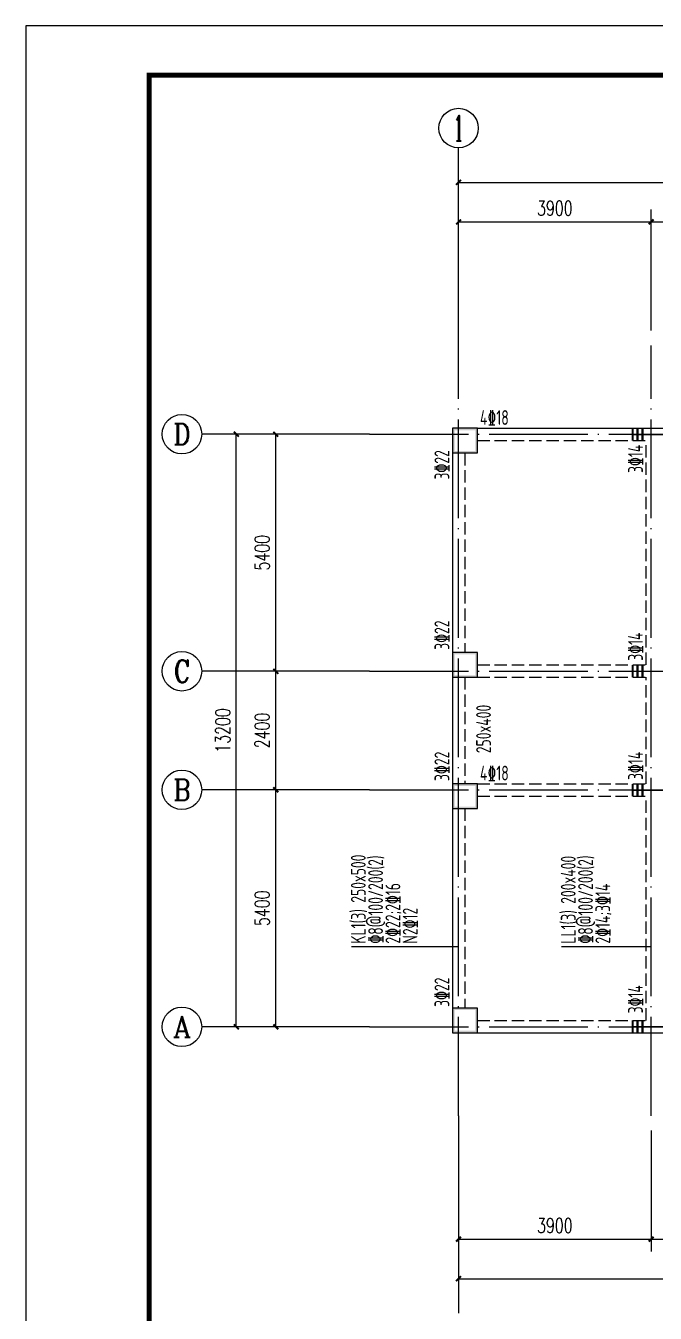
# Model space of a CAD drawing. Extents: x -404739 to -342866, y 27484 to 252481.
# Drawn here: x -404425 to -391680, y 89662 to 115733 of the extents above; entities that cross this region are included whole.
import ezdxf
from ezdxf.enums import TextEntityAlignment as Align

# ---------------------------------------------------------------- set-up
doc = ezdxf.new("R2010")
doc.units = 0
doc.header["$LTSCALE"] = 1000
doc.header["$MEASUREMENT"] = 0
for name, pattern in [('3', [150, 75, -75]), ('DASH', [0.35, 0.25, -0.1]), ('DOTE', [2.42, 2, -0.2, 0.02, -0.2])]:
    doc.linetypes.add(name, pattern=pattern)
for name, color, linetype in [('AXIS', 3, 'Continuous'), ('AXIS_TEXT', 7, 'Continuous'), ('COLUMN', 7, 'Continuous'), ('DOTE', 1, 'DOTE'), ('PUB_TITLE', 4, 'Continuous'), ('PUB_WALL', 9, 'Continuous'), ('梁', 4, 'Continuous'), ('梁原位标注', 7, 'Continuous'), ('梁虚线', 134, '3'), ('梁集中标注', 2, 'Continuous'), ('次梁箍筋', 1, 'Continuous'), ('次梁箍筋标注', 7, 'Continuous')]:
    doc.layers.add(name, color=color, linetype=linetype)
doc.styles.add('_TCH_AXIS', font='COMPLEX', dxfattribs={"bigfont": 'GBCBIG'})
doc.styles.add('_TCH_DIM_T3', font='SIMPLEX', dxfattribs={"width": 0.705882, "bigfont": 'GBCBIG'})
doc.styles.add('COMPLEX', font='COMPLEX')
doc.styles.add('TSSD_REIN', font='tssdeng.shx', dxfattribs={"width": 0.7, "bigfont": 'tssdchn.shx'})
doc.dimstyles.new('_TCH_ARCH&&100', dxfattribs={"dimtxt": 297.5, "dimasz": 100, "dimexe": 250, "dimexo": 300, "dimgap": 126.25, "dimtad": 1, "dimdec": 0, "dimzin": 0, "dimdsep": 46, "dimtxsty": '_TCH_DIM_T3', "dimblk": 'ARCHTICK', "dimcen": 0.09, "dimclrt": 7, "dimazin": 2, "dimtfac": 1, "dimtdec": 0, "dimtix": 1, "dimtmove": 2, "dimatfit": 3, "dimfxl": 1, "dimtolj": 1, "dimtzin": 0, "dimarcsym": 0})

# ---------------------------------------------------------------- blocks, each defined once
blk = doc.blocks.new('_ArchTick')
at = {"color": 0, "linetype": 'ByBlock', "const_width": 0.4}
blk.add_lwpolyline([(-0.5, -0.5), (0.5, 0.5)], dxfattribs=at)
blk = doc.blocks.new('*D250')
at = {"layer": 'AXIS', "color": 0, "lineweight": -2, "transparency": 16777216}
for p, q in [((-397762, 100262), (-399612, 100262)), ((-399362, 95462), (-399362, 100262)), ((-397762, 95462), (-399612, 95462))]:
    blk.add_line(p, q, dxfattribs=at)
at = {"layer": 'Defpoints', "color": 0, "transparency": 16777216}
for p in [(-399362, 100262), (-397462, 100262), (-397462, 95462)]:
    blk.add_point(p, dxfattribs=at)
at = {"layer": 'AXIS', "color": 0, "lineweight": -2, "transparency": 16777216, "xscale": 100, "yscale": 100, "zscale": 100}
for p, rotation in [((-399362, 100262), 90), ((-399362, 95462), 270)]:
    blk.add_blockref('_ArchTick', p, dxfattribs=dict(at, rotation=rotation))
at = {"layer": 'AXIS', "color": 7, "transparency": 16777216, "insert": (-399637, 97862), "char_height": 297.5, "attachment_point": 5, "rotation": 90, "style": '_TCH_DIM_T3'}
blk.add_mtext('\\A1;5400', dxfattribs=at)
blk = doc.blocks.new('*D251')
at = {"layer": 'AXIS', "color": 0, "lineweight": -2, "transparency": 16777216}
for p, q in [((-397762, 102662), (-399612, 102662)), ((-399362, 100262), (-399362, 102662)), ((-397762, 100262), (-399612, 100262))]:
    blk.add_line(p, q, dxfattribs=at)
at = {"layer": 'Defpoints', "color": 0, "transparency": 16777216}
for p in [(-399362, 102662), (-397462, 102662), (-397462, 100262)]:
    blk.add_point(p, dxfattribs=at)
at = {"layer": 'AXIS', "color": 0, "lineweight": -2, "transparency": 16777216, "xscale": 100, "yscale": 100, "zscale": 100}
for p, rotation in [((-399362, 102662), 90), ((-399362, 100262), 270)]:
    blk.add_blockref('_ArchTick', p, dxfattribs=dict(at, rotation=rotation))
at = {"layer": 'AXIS', "color": 7, "transparency": 16777216, "insert": (-399637, 101462), "char_height": 297.5, "attachment_point": 5, "rotation": 90, "style": '_TCH_DIM_T3'}
blk.add_mtext('\\A1;2400', dxfattribs=at)
blk = doc.blocks.new('*D252')
at = {"layer": 'AXIS', "color": 0, "lineweight": -2, "transparency": 16777216}
for p, q in [((-397762, 107462), (-399612, 107462)), ((-399362, 102662), (-399362, 107462)), ((-397762, 102662), (-399612, 102662))]:
    blk.add_line(p, q, dxfattribs=at)
at = {"layer": 'Defpoints', "color": 0, "transparency": 16777216}
for p in [(-399362, 107462), (-397462, 107462), (-397462, 102662)]:
    blk.add_point(p, dxfattribs=at)
at = {"layer": 'AXIS', "color": 0, "lineweight": -2, "transparency": 16777216, "xscale": 100, "yscale": 100, "zscale": 100}
for p, rotation in [((-399362, 107462), 90), ((-399362, 102662), 270)]:
    blk.add_blockref('_ArchTick', p, dxfattribs=dict(at, rotation=rotation))
at = {"layer": 'AXIS', "color": 7, "transparency": 16777216, "insert": (-399637, 105062), "char_height": 297.5, "attachment_point": 5, "rotation": 90, "style": '_TCH_DIM_T3'}
blk.add_mtext('\\A1;5400', dxfattribs=at)
blk = doc.blocks.new('*D253')
at = {"layer": 'AXIS', "color": 0, "lineweight": -2, "transparency": 16777216}
for p, q in [((-397762, 107462), (-400412, 107462)), ((-400162, 95462), (-400162, 107462)), ((-397762, 95462), (-400412, 95462))]:
    blk.add_line(p, q, dxfattribs=at)
at = {"layer": 'Defpoints', "color": 0, "transparency": 16777216}
for p in [(-400162, 107462), (-397462, 107462), (-397462, 95462)]:
    blk.add_point(p, dxfattribs=at)
at = {"layer": 'AXIS', "color": 0, "lineweight": -2, "transparency": 16777216, "xscale": 100, "yscale": 100, "zscale": 100}
for p, rotation in [((-400162, 107462), 90), ((-400162, 95462), 270)]:
    blk.add_blockref('_ArchTick', p, dxfattribs=dict(at, rotation=rotation))
at = {"layer": 'AXIS', "color": 7, "transparency": 16777216, "insert": (-400437, 101462), "char_height": 297.5, "attachment_point": 5, "rotation": 90, "style": '_TCH_DIM_T3'}
blk.add_mtext('\\A1;13200', dxfattribs=at)
blk = doc.blocks.new('*D254')
at = {"layer": 'AXIS', "color": 0, "lineweight": -2, "transparency": 16777216}
for p, q in [((-395662, 109562), (-395662, 112012)), ((-391762, 109562), (-391762, 112012)), ((-395662, 111762), (-391762, 111762))]:
    blk.add_line(p, q, dxfattribs=at)
at = {"layer": 'Defpoints', "color": 0, "transparency": 16777216}
for p in [(-391762, 111762), (-395662, 109262), (-391762, 109262)]:
    blk.add_point(p, dxfattribs=at)
at = {"layer": 'AXIS', "color": 0, "lineweight": -2, "transparency": 16777216, "xscale": 100, "yscale": 100, "zscale": 100, "rotation": 180}
blk.add_blockref('_ArchTick', (-395662, 111762), dxfattribs=at)
at = {"layer": 'AXIS', "color": 0, "lineweight": -2, "transparency": 16777216, "xscale": 100, "yscale": 100, "zscale": 100}
blk.add_blockref('_ArchTick', (-391762, 111762), dxfattribs=at)
at = {"layer": 'AXIS', "color": 7, "transparency": 16777216, "insert": (-393712, 112037), "char_height": 297.5, "attachment_point": 5, "style": '_TCH_DIM_T3'}
blk.add_mtext('\\A1;3900', dxfattribs=at)
blk = doc.blocks.new('*D255')
at = {"layer": 'AXIS', "color": 0, "lineweight": -2, "transparency": 16777216}
for p, q in [((-391762, 109562), (-391762, 112012)), ((-387862, 109562), (-387862, 112012)), ((-391762, 111762), (-387862, 111762))]:
    blk.add_line(p, q, dxfattribs=at)
at = {"layer": 'Defpoints', "color": 0, "transparency": 16777216}
for p in [(-387862, 111762), (-391762, 109262), (-387862, 109262)]:
    blk.add_point(p, dxfattribs=at)
at = {"layer": 'AXIS', "color": 0, "lineweight": -2, "transparency": 16777216, "xscale": 100, "yscale": 100, "zscale": 100, "rotation": 180}
blk.add_blockref('_ArchTick', (-391762, 111762), dxfattribs=at)
at = {"layer": 'AXIS', "color": 0, "lineweight": -2, "transparency": 16777216, "xscale": 100, "yscale": 100, "zscale": 100}
blk.add_blockref('_ArchTick', (-387862, 111762), dxfattribs=at)
at = {"layer": 'AXIS', "color": 7, "transparency": 16777216, "insert": (-389812, 112037), "char_height": 297.5, "attachment_point": 5, "style": '_TCH_DIM_T3'}
blk.add_mtext('\\A1;3900', dxfattribs=at)
blk = doc.blocks.new('*D266')
at = {"layer": 'AXIS', "color": 0, "lineweight": -2, "transparency": 16777216}
for p, q in [((-395662, 109562), (-395662, 112812)), ((-352462, 109562), (-352462, 112812)), ((-395662, 112562), (-352462, 112562))]:
    blk.add_line(p, q, dxfattribs=at)
at = {"layer": 'Defpoints', "color": 0, "transparency": 16777216}
for p in [(-352462, 112562), (-395662, 109262), (-352462, 109262)]:
    blk.add_point(p, dxfattribs=at)
at = {"layer": 'AXIS', "color": 0, "lineweight": -2, "transparency": 16777216, "xscale": 100, "yscale": 100, "zscale": 100, "rotation": 180}
blk.add_blockref('_ArchTick', (-395662, 112562), dxfattribs=at)
at = {"layer": 'AXIS', "color": 0, "lineweight": -2, "transparency": 16777216, "xscale": 100, "yscale": 100, "zscale": 100}
blk.add_blockref('_ArchTick', (-352462, 112562), dxfattribs=at)
at = {"layer": 'AXIS', "color": 7, "transparency": 16777216, "insert": (-374062, 112837), "char_height": 297.5, "attachment_point": 5, "style": '_TCH_DIM_T3'}
blk.add_mtext('\\A1;43200', dxfattribs=at)
blk = doc.blocks.new('*D267')
at = {"layer": 'AXIS', "color": 0, "lineweight": -2, "transparency": 16777216}
for p, q in [((-395662, 93362), (-395662, 90912)), ((-391762, 93362), (-391762, 90912)), ((-395662, 91162), (-391762, 91162))]:
    blk.add_line(p, q, dxfattribs=at)
at = {"layer": 'Defpoints', "color": 0, "transparency": 16777216}
for p in [(-395662, 93662), (-391762, 93662), (-391762, 91162)]:
    blk.add_point(p, dxfattribs=at)
at = {"layer": 'AXIS', "color": 0, "lineweight": -2, "transparency": 16777216, "xscale": 100, "yscale": 100, "zscale": 100, "rotation": 180}
blk.add_blockref('_ArchTick', (-395662, 91162), dxfattribs=at)
at = {"layer": 'AXIS', "color": 0, "lineweight": -2, "transparency": 16777216, "xscale": 100, "yscale": 100, "zscale": 100}
blk.add_blockref('_ArchTick', (-391762, 91162), dxfattribs=at)
at = {"layer": 'AXIS', "color": 7, "transparency": 16777216, "insert": (-393712, 91437), "char_height": 297.5, "attachment_point": 5, "style": '_TCH_DIM_T3'}
blk.add_mtext('\\A1;3900', dxfattribs=at)
blk = doc.blocks.new('*D268')
at = {"layer": 'AXIS', "color": 0, "lineweight": -2, "transparency": 16777216}
for p, q in [((-391762, 93362), (-391762, 90912)), ((-387862, 93362), (-387862, 90912)), ((-391762, 91162), (-387862, 91162))]:
    blk.add_line(p, q, dxfattribs=at)
at = {"layer": 'Defpoints', "color": 0, "transparency": 16777216}
for p in [(-391762, 93662), (-387862, 93662), (-387862, 91162)]:
    blk.add_point(p, dxfattribs=at)
at = {"layer": 'AXIS', "color": 0, "lineweight": -2, "transparency": 16777216, "xscale": 100, "yscale": 100, "zscale": 100, "rotation": 180}
blk.add_blockref('_ArchTick', (-391762, 91162), dxfattribs=at)
at = {"layer": 'AXIS', "color": 0, "lineweight": -2, "transparency": 16777216, "xscale": 100, "yscale": 100, "zscale": 100}
blk.add_blockref('_ArchTick', (-387862, 91162), dxfattribs=at)
at = {"layer": 'AXIS', "color": 7, "transparency": 16777216, "insert": (-389812, 91437), "char_height": 297.5, "attachment_point": 5, "style": '_TCH_DIM_T3'}
blk.add_mtext('\\A1;3900', dxfattribs=at)
blk = doc.blocks.new('*D279')
at = {"layer": 'AXIS', "color": 0, "lineweight": -2, "transparency": 16777216}
for p, q in [((-395662, 93362), (-395662, 90112)), ((-352462, 93362), (-352462, 90112)), ((-395662, 90362), (-352462, 90362))]:
    blk.add_line(p, q, dxfattribs=at)
at = {"layer": 'Defpoints', "color": 0, "transparency": 16777216}
for p in [(-395662, 93662), (-352462, 93662), (-352462, 90362)]:
    blk.add_point(p, dxfattribs=at)
at = {"layer": 'AXIS', "color": 0, "lineweight": -2, "transparency": 16777216, "xscale": 100, "yscale": 100, "zscale": 100, "rotation": 180}
blk.add_blockref('_ArchTick', (-395662, 90362), dxfattribs=at)
at = {"layer": 'AXIS', "color": 0, "lineweight": -2, "transparency": 16777216, "xscale": 100, "yscale": 100, "zscale": 100}
blk.add_blockref('_ArchTick', (-352462, 90362), dxfattribs=at)
at = {"layer": 'AXIS', "color": 7, "transparency": 16777216, "insert": (-374062, 90637), "char_height": 297.5, "attachment_point": 5, "style": '_TCH_DIM_T3'}
blk.add_mtext('\\A1;43200', dxfattribs=at)
blk = doc.blocks.new('_AXISO')
blk.add_circle((0, 0), 0.5)
at = {"layer": 'AXIS_TEXT', "style": 'COMPLEX', "width": 1.041667}
blk.add_attdef('A', text='', height=0.56, dxfattribs=at).set_placement((-0.25, -0.28), (0.25, -0.28), align=Align.FIT)
blk = doc.blocks.new('_FZHK')
blk.add_lwpolyline([(-0.5, -0.5), (0.5, -0.5), (0.5, 0.5), (-0.5, 0.5)], close=True)

msp = doc.modelspace()

# ---------------------------------------------------------------- hatches: boundary and pattern name
at = {"layer": 'PUB_WALL'}
for points in [[(-395281.7, 107581.8), (-395781.7, 107581.8), (-395741.7, 107541.8), (-395321.7, 107541.8)], [(-395781.7, 107581.8), (-395781.7, 107081.8), (-395741.7, 107121.8), (-395741.7, 107541.8)], [(-395281.7, 107081.8), (-395281.7, 107581.8), (-395321.7, 107541.8), (-395321.7, 107121.8)], [(-395781.7, 107081.8), (-395281.7, 107081.8), (-395321.7, 107121.8), (-395741.7, 107121.8)], [(-395281.7, 103041.8), (-395781.7, 103041.8), (-395741.7, 103001.8), (-395321.7, 103001.8)], [(-395781.7, 103041.8), (-395781.7, 102541.8), (-395741.7, 102581.8), (-395741.7, 103001.8)], [(-395281.7, 102541.8), (-395281.7, 103041.8), (-395321.7, 103001.8), (-395321.7, 102581.8)], [(-395781.7, 102541.8), (-395281.7, 102541.8), (-395321.7, 102581.8), (-395741.7, 102581.8)], [(-395281.7, 100381.8), (-395781.7, 100381.8), (-395741.7, 100341.8), (-395321.7, 100341.8)], [(-395781.7, 100381.8), (-395781.7, 99881.8), (-395741.7, 99921.8), (-395741.7, 100341.8)], [(-395281.7, 99881.8), (-395281.7, 100381.8), (-395321.7, 100341.8), (-395321.7, 99921.8)], [(-395781.7, 99881.8), (-395281.7, 99881.8), (-395321.7, 99921.8), (-395741.7, 99921.8)], [(-395281.7, 95841.8), (-395781.7, 95841.8), (-395741.7, 95801.8), (-395321.7, 95801.8)], [(-395781.7, 95841.8), (-395781.7, 95341.8), (-395741.7, 95381.8), (-395741.7, 95801.8)], [(-395281.7, 95341.8), (-395281.7, 95841.8), (-395321.7, 95801.8), (-395321.7, 95381.8)], [(-395781.7, 95341.8), (-395281.7, 95341.8), (-395321.7, 95381.8), (-395741.7, 95381.8)]]:
    msp.add_hatch(color=256, dxfattribs=at).paths.add_polyline_path(points)

# ---------------------------------------------------------------- linework, layer by layer
at = {"layer": 'AXIS'}
for p, q in [((-395661.7, 109261.8), (-395661.7, 113261.8)), ((-397461.7, 107461.8), (-400861.7, 107461.8)), ((-397461.7, 102661.8), (-400861.7, 102661.8)), ((-397461.7, 100261.8), (-400861.7, 100261.8)), ((-397461.7, 95461.8), (-400861.7, 95461.8)), ((-395661.7, 93661.8), (-395661.7, 89661.8))]:
    msp.add_line(p, q, dxfattribs=at)
at = {"layer": 'DOTE', "linetype": 'DOTE'}
for p, q in [((-395661.7, 93661.8), (-395661.7, 109261.8)), ((-391761.7, 93661.8), (-391761.7, 109261.8)), ((-397461.7, 107461.8), (-350661.7, 107461.8)), ((-397461.7, 102661.8), (-350661.7, 102661.8)), ((-397461.7, 100261.8), (-350661.7, 100261.8)), ((-397461.7, 95461.8), (-350661.7, 95461.8))]:
    msp.add_line(p, q, dxfattribs=at)
at = {"layer": 'PUB_TITLE'}
msp.add_lwpolyline([(-404424.7, 73733.4), (-345024.7, 73733.4), (-345024.7, 115733.4), (-404424.7, 115733.4)], close=True, dxfattribs=at)
at = {"layer": 'PUB_TITLE', "const_width": 100}
msp.add_lwpolyline([(-401924.7, 74733.4), (-346024.7, 74733.4), (-346024.7, 114733.4), (-401924.7, 114733.4)], close=True, dxfattribs=at)
at = {"layer": '梁'}
for p, q in [((-395281.7, 107581.8), (-388111.7, 107581.8)), ((-395781.7, 107081.8), (-395781.7, 103041.8)), ((-395781.7, 102541.8), (-395781.7, 100381.8)), ((-395781.7, 99881.8), (-395781.7, 95841.8)), ((-395281.7, 95341.8), (-388111.7, 95341.8))]:
    msp.add_line(p, q, dxfattribs=at)
at = {"layer": '梁虚线', "linetype": 'DASH'}
for p, q in [((-395281.7, 107331.8), (-391861.7, 107331.8)), ((-391861.7, 102791.8), (-391861.7, 107331.8)), ((-395531.7, 107081.8), (-395531.7, 103041.8)), ((-395281.7, 102791.8), (-391861.7, 102791.8)), ((-395531.7, 102541.8), (-395531.7, 100381.8)), ((-395281.7, 102541.8), (-391861.7, 102541.8)), ((-391861.7, 100381.8), (-391861.7, 102541.8)), ((-395281.7, 100381.8), (-391861.7, 100381.8)), ((-395281.7, 100131.8), (-391861.7, 100131.8)), ((-391861.7, 95591.8), (-391861.7, 100131.8)), ((-395531.7, 99881.8), (-395531.7, 95841.8)), ((-395281.7, 95591.8), (-391861.7, 95591.8))]:
    msp.add_line(p, q, dxfattribs=at)
at = {"layer": '梁集中标注'}
for p, q in [((-397826.2, 97086.1), (-395661.7, 97086.1)), ((-393576.2, 97086.1), (-391761.7, 97086.1))]:
    msp.add_line(p, q, dxfattribs=at)
at = {"layer": '次梁箍筋', "const_width": 44.9}
for points in [[(-392136.7, 107581.8), (-392136.7, 107331.8)], [(-392036.7, 107581.8), (-392036.7, 107331.8)], [(-391936.7, 107581.8), (-391936.7, 107331.8)], [(-392136.7, 102791.8), (-392136.7, 102541.8)], [(-392036.7, 102791.8), (-392036.7, 102541.8)], [(-391936.7, 102791.8), (-391936.7, 102541.8)], [(-392136.7, 100381.8), (-392136.7, 100131.8)], [(-392036.7, 100381.8), (-392036.7, 100131.8)], [(-391936.7, 100381.8), (-391936.7, 100131.8)], [(-392136.7, 95591.8), (-392136.7, 95341.8)], [(-392036.7, 95591.8), (-392036.7, 95341.8)], [(-391936.7, 95591.8), (-391936.7, 95341.8)]]:
    msp.add_lwpolyline(points, dxfattribs=at)
at = {"layer": '次梁箍筋标注'}
for p, q in [((-392136.7, 107456.8), (-391386.7, 107456.8)), ((-392136.7, 102666.8), (-391386.7, 102666.8)), ((-392136.7, 100256.8), (-391386.7, 100256.8)), ((-392136.7, 95466.8), (-391386.7, 95466.8))]:
    msp.add_line(p, q, dxfattribs=at)

# ---------------------------------------------------------------- block references
at = {"layer": 'AXIS'}
ref = msp.add_blockref('_AXISO', (-395661.7, 113661.8), dxfattribs=dict(at, xscale=800, yscale=800, zscale=800))
ref.add_attrib('A', '1', dxfattribs={"layer": 'AXIS_TEXT', "height": 514.7, "style": '_TCH_AXIS'}).set_placement((-395772, 113404.4), (-395551.4, 113404.4), align=Align.FIT)
ref = msp.add_blockref('_AXISO', (-401261.7, 107461.8), dxfattribs=dict(at, xscale=800, yscale=800, zscale=800))
ref.add_attrib('A', 'D', dxfattribs={"layer": 'AXIS_TEXT', "height": 435.3, "style": '_TCH_AXIS'}).set_placement((-401437.8, 107244.1), (-401085.5, 107244.1), align=Align.FIT)
ref = msp.add_blockref('_AXISO', (-401261.7, 102661.8), dxfattribs=dict(at, xscale=800, yscale=800, zscale=800))
ref.add_attrib('A', 'C', dxfattribs={"layer": 'AXIS_TEXT', "height": 455.7, "style": '_TCH_AXIS'}).set_placement((-401424.4, 102433.9), (-401098.9, 102433.9), align=Align.FIT)
ref = msp.add_blockref('_AXISO', (-401261.7, 100261.8), dxfattribs=dict(at, xscale=800, yscale=800, zscale=800))
ref.add_attrib('A', 'B', dxfattribs={"layer": 'AXIS_TEXT', "height": 435.3, "style": '_TCH_AXIS'}).set_placement((-401437.8, 100044.1), (-401085.5, 100044.1), align=Align.FIT)
ref = msp.add_blockref('_AXISO', (-401261.7, 95461.8), dxfattribs=dict(at, xscale=800, yscale=800, zscale=800))
ref.add_attrib('A', 'A', dxfattribs={"layer": 'AXIS_TEXT', "height": 425.2, "style": '_TCH_AXIS'}).set_placement((-401443.9, 95249.2), (-401079.5, 95249.2), align=Align.FIT)
at = {"layer": 'COLUMN', "xscale": 500, "yscale": 500, "zscale": 500}
for p in [(-395531.7, 107331.8), (-395531.7, 102791.8), (-395531.7, 100131.8), (-395531.7, 95591.8)]:
    msp.add_blockref('_FZHK', p, dxfattribs=at)

# ---------------------------------------------------------------- texts
at = {"layer": '梁原位标注', "style": 'TSSD_REIN', "width": 0.7}
for p in [(-395227.7, 107649.3), (-395227.7, 100449.3)]:
    msp.add_text('4%%13218', height=300, dxfattribs=at).set_placement(p)
for s, p in [('3%%13214', (-391929.3, 106677.7)), ('3%%13222', (-395849.3, 106544.3)), ('3%%13222', (-395849.3, 103095.7)), ('3%%13214', (-391929.3, 102874)), ('3%%13222', (-395849.3, 100439.2)), ('3%%13214', (-391929.3, 100460.7)), ('3%%13222', (-395849.3, 95864.8)), ('3%%13214', (-391929.3, 95733.7))]:
    msp.add_text(s, height=300, rotation=90, dxfattribs=at).set_placement(p)
at = {"layer": '梁集中标注', "color": 1, "style": 'TSSD_REIN', "width": 0.7}
for s, p in [('250x400', (-395006.1, 101002.8)), ('KL1(3) 250x500', (-397541.4, 97146.1)), ('LL1(3) 200x400', (-393291.4, 97146.1))]:
    msp.add_text(s, height=300, rotation=90, dxfattribs=at).set_placement(p)
at = {"layer": '梁集中标注', "style": 'TSSD_REIN', "width": 0.7}
for s, p in [('%%1328@100/200(2)', (-397191.4, 97146.1)), ('%%1328@100/200(2)', (-392941.4, 97146.1)), ('2%%13222;2%%13216', (-396841.4, 97146.1)), ('2%%13214;3%%13214', (-392591.4, 97146.1)), ('N2%%13212', (-396491.4, 97146.1))]:
    msp.add_text(s, height=300, rotation=90, dxfattribs=at).set_placement(p)

# ---------------------------------------------------------------- dimensions: what is measured, and where the dimension line sits
at = {"layer": 'AXIS'}
for p1, p2, distance, picture, middle in [((-395661.7, 109261.8), (-352461.7, 109261.8), 3300, '*D266', (-374061.7, 112836.8)), ((-395661.7, 109261.8), (-391761.7, 109261.8), 2500, '*D254', (-393711.7, 112036.8)), ((-391761.7, 109261.8), (-387861.7, 109261.8), 2500, '*D255', (-389811.7, 112036.8)), ((-397461.7, 100261.8), (-397461.7, 102661.8), 1900, '*D251', (-399636.7, 101461.8)), ((-395661.7, 93661.8), (-391761.7, 93661.8), -2500, '*D267', (-393711.7, 91436.8)), ((-395661.7, 93661.8), (-352461.7, 93661.8), -3300, '*D279', (-374061.7, 90636.8)), ((-391761.7, 93661.8), (-387861.7, 93661.8), -2500, '*D268', (-389811.7, 91436.8))]:
    dim = msp.add_aligned_dim(p1=p1, p2=p2, distance=distance, dimstyle='_TCH_ARCH&&100', dxfattribs=at)
    dim.commit()
    dim.dimension.update_dxf_attribs({"geometry": picture, "text_midpoint": middle})
for p1, p2, distance, text, picture, middle in [((-397461.7, 95461.8), (-397461.7, 107461.8), 2700, '13200', '*D253', (-400436.7, 101461.8)), ((-397461.7, 102661.8), (-397461.7, 107461.8), 1900, '5400', '*D252', (-399636.7, 105061.8)), ((-397461.7, 95461.8), (-397461.7, 100261.8), 1900, '5400', '*D250', (-399636.7, 97861.8))]:
    dim = msp.add_aligned_dim(p1=p1, p2=p2, distance=distance, text=text, dimstyle='_TCH_ARCH&&100', dxfattribs=at)
    dim.commit()
    dim.dimension.update_dxf_attribs({"geometry": picture, "text_midpoint": middle})

doc.saveas('drawing.dxf')
